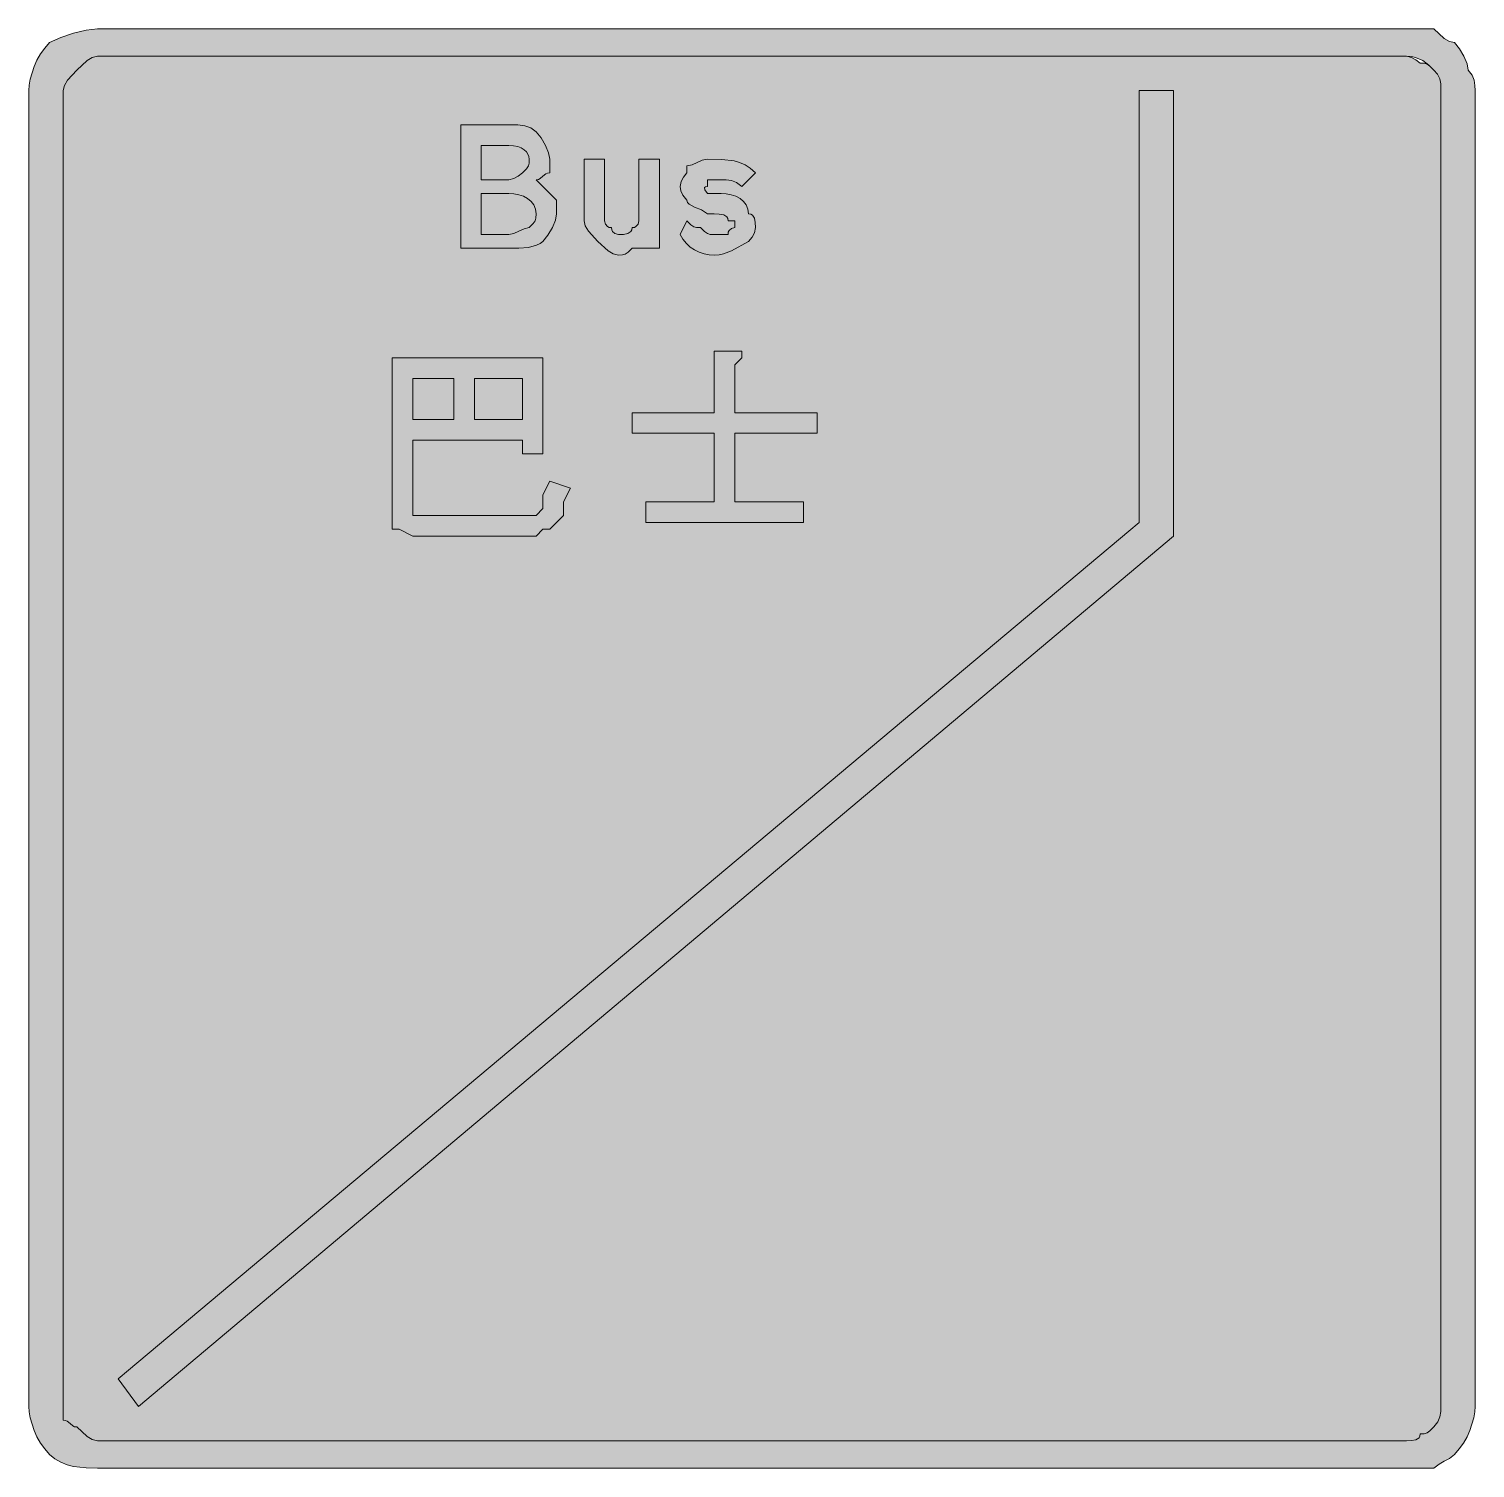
# Model space of a CAD drawing. Header units: metres. Extents: x 156 to 409, y 9 to 261.
import ezdxf

# ---------------------------------------------------------------- set-up
doc = ezdxf.new("R2010")
doc.units = ezdxf.units.M
for name, color, linetype, true_color in [('FILL_BLACK_000000', 7, 'Continuous', 0x000000), ('FILL_BLUE_0000FF', 7, 'Continuous', 0x0000ff), ('FILL_WHITE_FFFFFF', 7, 'Continuous', 0xffffff)]:
    doc.layers.add(name, color=color, linetype=linetype, true_color=true_color)

msp = doc.modelspace()

# ---------------------------------------------------------------- hatches: boundary and pattern name
at = {"layer": 'FILL_BLACK_000000', "true_color": 0x000000}
h = msp.add_hatch(color=7, dxfattribs=at)
h.dxf.hatch_style = 1
h.paths.add_polyline_path([(402.27, 261.12), (404.07, 259.47), (404.97, 258.93), (405.87, 258.72), (406.75, 257.63), (407.52, 256.32), (408.06, 255.01), (408.27, 253.92), (408.96, 253.02), (409.32, 252.12), (409.45, 251.22), (409.47, 250.32), (409.47, 19.92), (409.41, 18.97), (409.25, 17.93), (408.57, 15.72), (408.06, 14.6), (407.45, 13.51), (406.71, 12.47), (405.87, 11.52), (404.97, 10.81), (404.07, 10.32), (403.17, 9.83), (402.27, 9.12), (397.47, 9.12), (168.27, 9.12), (166.28, 9.16), (164.07, 9.42), (162.95, 9.71), (161.86, 10.13), (160.82, 10.73), (159.87, 11.52), (159.03, 12.47), (158.3, 13.51), (157.68, 14.6), (157.17, 15.72), (156.5, 17.93), (156.33, 18.97), (156.27, 19.92), (156.27, 250.32), (156.33, 251.27), (156.5, 252.31), (157.17, 254.52), (157.68, 255.64), (158.3, 256.73), (159.03, 257.77), (159.87, 258.72), (161.86, 259.6), (164.07, 260.37), (166.28, 260.91), (168.27, 261.12), (397.47, 261.12), (402.27, 261.12)])
h.paths.add_polyline_path([(166.47, 255.57), (164.67, 253.92), (163.02, 252.12), (162.48, 251.22), (162.27, 250.32), (162.27, 19.92), (162.27, 17.52), (162.67, 17.47), (162.98, 17.33), (163.47, 16.92), (163.96, 16.51), (164.27, 16.37), (164.67, 16.32), (166.47, 14.67), (167.37, 14.13), (168.27, 13.92), (397.47, 13.92), (398.35, 13.94), (399.12, 14.07), (399.66, 14.43), (399.82, 14.72), (399.87, 15.12), (400.58, 15.14), (401.07, 15.27), (401.56, 15.63), (402.27, 16.32), (402.96, 17.22), (403.32, 18.12), (403.45, 19.02), (403.47, 19.92), (403.47, 250.32), (403.47, 251.52), (403.28, 252.4), (402.87, 253.17), (402.27, 253.92), (401.35, 254.8), (400.32, 255.57), (399.06, 256.11), (398.32, 256.27), (397.47, 256.32), (168.27, 256.32), (167.37, 256.11), (166.47, 255.57)], flags=16)
at = {"layer": 'FILL_BLUE_0000FF', "true_color": 0x0000ff}
h = msp.add_hatch(color=7, dxfattribs=at)
h.dxf.hatch_style = 1
h.paths.add_polyline_path([(397.47, 256.32), (398.35, 256.13), (399.12, 255.72), (399.87, 255.12), (400.58, 255.1), (401.07, 254.97), (401.56, 254.61), (402.27, 253.92), (402.87, 253.17), (403.28, 252.4), (403.47, 251.52), (403.47, 250.32), (403.47, 19.92), (403.45, 19.02), (403.32, 18.12), (402.96, 17.22), (402.27, 16.32), (401.56, 15.63), (401.07, 15.27), (400.58, 15.14), (399.87, 15.12), (399.82, 14.72), (399.66, 14.43), (399.12, 14.07), (398.35, 13.94), (397.47, 13.92), (168.27, 13.92), (167.37, 14.13), (166.47, 14.67), (164.67, 16.32), (164.27, 16.37), (163.96, 16.51), (163.47, 16.92), (162.98, 17.33), (162.67, 17.47), (162.27, 17.52), (162.27, 19.92), (162.27, 250.32), (162.48, 251.22), (163.02, 252.12), (164.67, 253.92), (166.47, 255.57), (167.37, 256.11), (168.27, 256.32), (397.47, 256.32)])
at = {"layer": 'FILL_WHITE_FFFFFF', "true_color": 0xffffff}
h = msp.add_hatch(color=7, dxfattribs=at)
h.dxf.hatch_style = 1
h.paths.add_polyline_path([(350.67, 174.72), (350.67, 250.32), (356.67, 250.32), (356.67, 172.32), (175.47, 19.92), (171.87, 24.72), (350.67, 174.72)])
h = msp.add_hatch(color=7, dxfattribs=at)
h.dxf.hatch_style = 1
h.paths.add_polyline_path([(248.46, 227.63), (247.92, 226.32), (247.15, 225.01), (246.27, 223.92), (245.77, 223.52), (245.16, 223.23), (243.72, 222.87), (242.05, 222.74), (240.27, 222.72), (231.87, 222.72), (231.87, 244.32), (240.27, 244.32), (241.86, 244.3), (243.12, 244.17), (244.15, 243.81), (245.07, 243.12), (245.95, 242.03), (246.72, 240.72), (247.26, 239.41), (247.47, 238.32), (247.47, 235.92), (247.07, 235.87), (246.76, 235.73), (246.27, 235.32), (245.78, 234.91), (245.47, 234.77), (245.07, 234.72), (248.67, 231.12), (248.67, 228.72), (248.46, 227.63)])
h.paths.add_polyline_path([(241.92, 235.32), (242.67, 235.92), (243.36, 236.63), (243.72, 237.12), (243.85, 237.61), (243.87, 238.32), (243.81, 238.77), (243.64, 239.2), (243.36, 239.61), (242.97, 239.97), (242.46, 240.28), (241.85, 240.51), (241.11, 240.67), (240.27, 240.72), (235.47, 240.72), (235.47, 234.72), (240.27, 234.72), (241.15, 234.91), (241.92, 235.32)], flags=16)
h.paths.add_polyline_path([(242.07, 225.72), (242.97, 226.13), (243.87, 226.32), (244.56, 227.03), (244.92, 227.52), (245.05, 228.01), (245.07, 228.72), (244.96, 229.56), (244.66, 230.29), (244.18, 230.91), (243.57, 231.42), (242.84, 231.81), (242.03, 232.09), (241.17, 232.26), (240.27, 232.32), (235.47, 232.32), (235.47, 225.12), (240.27, 225.12), (241.17, 225.31), (242.07, 225.72)], flags=16)
h = msp.add_hatch(color=7, dxfattribs=at)
h.dxf.hatch_style = 1
h.paths.add_polyline_path([(258.57, 221.73), (257.67, 222.27), (255.87, 223.92), (254.22, 225.72), (253.68, 226.62), (253.47, 227.52), (253.47, 238.32), (257.07, 238.32), (257.07, 227.52), (257.22, 226.92), (257.58, 226.51), (257.87, 226.37), (258.27, 226.32), (258.32, 225.92), (258.46, 225.63), (258.87, 225.27), (259.47, 225.12), (260.35, 225.14), (261.12, 225.27), (261.66, 225.63), (261.82, 225.92), (261.87, 226.32), (262.27, 226.37), (262.56, 226.51), (262.92, 226.92), (263.07, 227.52), (263.07, 238.32), (266.67, 238.32), (266.67, 222.72), (263.07, 222.72), (261.87, 222.72), (261.16, 222.03), (260.67, 221.67), (260.18, 221.54), (259.47, 221.52), (258.57, 221.73)])
h = msp.add_hatch(color=7, dxfattribs=at)
h.dxf.hatch_style = 1
h.paths.add_polyline_path([(277.47, 232.32), (278.37, 232.26), (279.23, 232.09), (280.04, 231.81), (280.77, 231.42), (281.38, 230.91), (281.86, 230.29), (282.16, 229.56), (282.27, 228.72), (282.67, 228.67), (282.96, 228.51), (283.32, 227.97), (283.45, 227.2), (283.47, 226.32), (283.28, 225.44), (282.87, 224.67), (282.27, 223.92), (279.27, 222.27), (277.88, 221.73), (277.12, 221.57), (276.27, 221.52), (275.37, 221.58), (274.49, 221.74), (273.63, 222.03), (272.82, 222.42), (272.06, 222.93), (271.38, 223.54), (270.77, 224.28), (270.27, 225.12), (271.47, 227.52), (272.18, 226.83), (272.67, 226.47), (273.16, 226.34), (273.87, 226.32), (274.58, 225.63), (275.07, 225.27), (275.56, 225.14), (276.27, 225.12), (277.47, 225.12), (278.67, 225.12), (278.72, 225.52), (278.86, 225.81), (279.27, 226.17), (279.87, 226.32), (279.87, 227.52), (278.67, 227.52), (278.62, 227.92), (278.46, 228.21), (277.92, 228.57), (277.15, 228.7), (276.27, 228.72), (275.07, 228.72), (274.57, 229.12), (274, 229.43), (272.82, 229.92), (271.86, 230.41), (271.58, 230.72), (271.47, 231.12), (270.78, 232), (270.42, 232.77), (270.27, 233.52), (270.46, 234.4), (270.87, 235.17), (271.47, 235.92), (271.47, 237.12), (272.37, 237.31), (273.27, 237.72), (274.17, 238.13), (275.07, 238.32), (277.56, 238.28), (279.72, 238.02), (280.71, 237.73), (281.65, 237.31), (282.57, 236.71), (283.47, 235.92), (281.07, 233.52), (280.17, 234.21), (279.27, 234.57), (278.37, 234.7), (277.47, 234.72), (276.27, 234.72), (275.07, 234.72), (275.07, 233.52), (274.73, 233.47), (274.56, 233.33), (274.62, 232.92), (275.07, 232.32), (277.47, 232.32)])
h = msp.add_hatch(color=7, dxfattribs=at)
h.dxf.hatch_style = 1
h.paths.add_polyline_path([(242.67, 186.72), (242.67, 189.12), (223.47, 189.12), (223.47, 178.32), (223.47, 177.12), (223.47, 175.92), (224.67, 175.92), (242.67, 175.92), (245.07, 175.92), (246.27, 177.12), (246.27, 179.52), (247.47, 181.92), (251.07, 180.72), (249.87, 178.32), (249.87, 177.12), (249.87, 175.92), (248.67, 174.72), (247.47, 173.52), (246.27, 173.52), (245.07, 172.32), (243.87, 172.32), (223.47, 172.32), (221.07, 173.52), (219.87, 173.52), (219.87, 174.72), (219.87, 177.12), (219.87, 203.52), (246.27, 203.52), (246.27, 186.72), (242.67, 186.72)])
h.paths.add_polyline_path([(223.47, 199.92), (223.47, 192.72), (230.67, 192.72), (230.67, 199.92), (223.47, 199.92)], flags=16)
h.paths.add_polyline_path([(242.67, 199.92), (234.27, 199.92), (234.27, 192.72), (242.67, 192.72), (242.67, 199.92)], flags=16)
h = msp.add_hatch(color=7, dxfattribs=at)
h.dxf.hatch_style = 1
h.paths.add_polyline_path([(281.07, 204.72), (281.07, 203.52), (279.87, 202.32), (279.87, 193.92), (294.27, 193.92), (294.27, 190.32), (279.87, 190.32), (279.87, 178.32), (291.87, 178.32), (291.87, 174.72), (264.27, 174.72), (264.27, 178.32), (276.27, 178.32), (276.27, 190.32), (261.87, 190.32), (261.87, 193.92), (276.27, 193.92), (276.27, 204.72), (279.87, 204.72), (281.07, 204.72)])

# ---------------------------------------------------------------- linework, layer by layer
at = {"layer": 'FILL_BLACK_000000', "lineweight": 0, "true_color": 0x000000}
for points in [[(402.27, 261.12), (404.07, 259.47), (404.97, 258.93), (405.87, 258.72), (406.75, 257.63), (407.52, 256.32), (408.06, 255.01), (408.27, 253.92), (408.96, 253.02), (409.32, 252.12), (409.45, 251.22), (409.47, 250.32), (409.47, 19.92), (409.41, 18.97), (409.25, 17.93), (408.57, 15.72), (408.06, 14.6), (407.45, 13.51), (406.71, 12.47), (405.87, 11.52), (404.97, 10.81), (404.07, 10.32), (403.17, 9.83), (402.27, 9.12), (397.47, 9.12), (168.27, 9.12), (166.28, 9.16), (164.07, 9.42), (162.95, 9.71), (161.86, 10.13), (160.82, 10.73), (159.87, 11.52), (159.03, 12.47), (158.3, 13.51), (157.68, 14.6), (157.17, 15.72), (156.5, 17.93), (156.33, 18.97), (156.27, 19.92), (156.27, 250.32), (156.33, 251.27), (156.5, 252.31), (157.17, 254.52), (157.68, 255.64), (158.3, 256.73), (159.03, 257.77), (159.87, 258.72), (161.86, 259.6), (164.07, 260.37), (166.28, 260.91), (168.27, 261.12), (397.47, 261.12)], [(166.47, 255.57), (164.67, 253.92), (163.02, 252.12), (162.48, 251.22), (162.27, 250.32), (162.27, 19.92), (162.27, 17.52), (162.67, 17.47), (162.98, 17.33), (163.47, 16.92), (163.96, 16.51), (164.27, 16.37), (164.67, 16.32), (166.47, 14.67), (167.37, 14.13), (168.27, 13.92), (397.47, 13.92), (398.35, 13.94), (399.12, 14.07), (399.66, 14.43), (399.82, 14.72), (399.87, 15.12), (400.58, 15.14), (401.07, 15.27), (401.56, 15.63), (402.27, 16.32), (402.96, 17.22), (403.32, 18.12), (403.45, 19.02), (403.47, 19.92), (403.47, 250.32), (403.47, 251.52), (403.28, 252.4), (402.87, 253.17), (402.27, 253.92), (401.35, 254.8), (400.32, 255.57), (399.06, 256.11), (398.32, 256.27), (397.47, 256.32), (168.27, 256.32), (167.37, 256.11)]]:
    msp.add_lwpolyline(points, close=True, dxfattribs=at)
at = {"layer": 'FILL_BLUE_0000FF', "lineweight": 0, "true_color": 0x0000ff}
msp.add_lwpolyline([(397.47, 256.32), (398.35, 256.13), (399.12, 255.72), (399.87, 255.12), (400.58, 255.1), (401.07, 254.97), (401.56, 254.61), (402.27, 253.92), (402.87, 253.17), (403.28, 252.4), (403.47, 251.52), (403.47, 250.32), (403.47, 19.92), (403.45, 19.02), (403.32, 18.12), (402.96, 17.22), (402.27, 16.32), (401.56, 15.63), (401.07, 15.27), (400.58, 15.14), (399.87, 15.12), (399.82, 14.72), (399.66, 14.43), (399.12, 14.07), (398.35, 13.94), (397.47, 13.92), (168.27, 13.92), (167.37, 14.13), (166.47, 14.67), (164.67, 16.32), (164.27, 16.37), (163.96, 16.51), (163.47, 16.92), (162.98, 17.33), (162.67, 17.47), (162.27, 17.52), (162.27, 19.92), (162.27, 250.32), (162.48, 251.22), (163.02, 252.12), (164.67, 253.92), (166.47, 255.57), (167.37, 256.11), (168.27, 256.32)], close=True, dxfattribs=at)
at = {"layer": 'FILL_WHITE_FFFFFF', "lineweight": 0, "true_color": 0xffffff}
for points in [[(350.67, 174.72), (350.67, 250.32), (356.67, 250.32), (356.67, 172.32), (175.47, 19.92), (171.87, 24.72)], [(248.46, 227.63), (247.92, 226.32), (247.15, 225.01), (246.27, 223.92), (245.77, 223.52), (245.16, 223.23), (243.72, 222.87), (242.05, 222.74), (240.27, 222.72), (231.87, 222.72), (231.87, 244.32), (240.27, 244.32), (241.86, 244.3), (243.12, 244.17), (244.15, 243.81), (245.07, 243.12), (245.95, 242.03), (246.72, 240.72), (247.26, 239.41), (247.47, 238.32), (247.47, 235.92), (247.07, 235.87), (246.76, 235.73), (246.27, 235.32), (245.78, 234.91), (245.47, 234.77), (245.07, 234.72), (248.67, 231.12), (248.67, 228.72)], [(241.92, 235.32), (242.67, 235.92), (243.36, 236.63), (243.72, 237.12), (243.85, 237.61), (243.87, 238.32), (243.81, 238.77), (243.64, 239.2), (243.36, 239.61), (242.97, 239.97), (242.46, 240.28), (241.85, 240.51), (241.11, 240.67), (240.27, 240.72), (235.47, 240.72), (235.47, 234.72), (240.27, 234.72), (241.15, 234.91)], [(258.57, 221.73), (257.67, 222.27), (255.87, 223.92), (254.22, 225.72), (253.68, 226.62), (253.47, 227.52), (253.47, 238.32), (257.07, 238.32), (257.07, 227.52), (257.22, 226.92), (257.58, 226.51), (257.87, 226.37), (258.27, 226.32), (258.32, 225.92), (258.46, 225.63), (258.87, 225.27), (259.47, 225.12), (260.35, 225.14), (261.12, 225.27), (261.66, 225.63), (261.82, 225.92), (261.87, 226.32), (262.27, 226.37), (262.56, 226.51), (262.92, 226.92), (263.07, 227.52), (263.07, 238.32), (266.67, 238.32), (266.67, 222.72), (263.07, 222.72), (261.87, 222.72), (261.16, 222.03), (260.67, 221.67), (260.18, 221.54), (259.47, 221.52)], [(277.47, 232.32), (278.37, 232.26), (279.23, 232.09), (280.04, 231.81), (280.77, 231.42), (281.38, 230.91), (281.86, 230.29), (282.16, 229.56), (282.27, 228.72), (282.67, 228.67), (282.96, 228.51), (283.32, 227.97), (283.45, 227.2), (283.47, 226.32), (283.28, 225.44), (282.87, 224.67), (282.27, 223.92), (279.27, 222.27), (277.88, 221.73), (277.12, 221.57), (276.27, 221.52), (275.37, 221.58), (274.49, 221.74), (273.63, 222.03), (272.82, 222.42), (272.06, 222.93), (271.38, 223.54), (270.77, 224.28), (270.27, 225.12), (271.47, 227.52), (272.18, 226.83), (272.67, 226.47), (273.16, 226.34), (273.87, 226.32), (274.58, 225.63), (275.07, 225.27), (275.56, 225.14), (276.27, 225.12), (277.47, 225.12), (278.67, 225.12), (278.72, 225.52), (278.86, 225.81), (279.27, 226.17), (279.87, 226.32), (279.87, 227.52), (278.67, 227.52), (278.62, 227.92), (278.46, 228.21), (277.92, 228.57), (277.15, 228.7), (276.27, 228.72), (275.07, 228.72), (274.57, 229.12), (274, 229.43), (272.82, 229.92), (271.86, 230.41), (271.58, 230.72), (271.47, 231.12), (270.78, 232), (270.42, 232.77), (270.27, 233.52), (270.46, 234.4), (270.87, 235.17), (271.47, 235.92), (271.47, 237.12), (272.37, 237.31), (273.27, 237.72), (274.17, 238.13), (275.07, 238.32), (277.56, 238.28), (279.72, 238.02), (280.71, 237.73), (281.65, 237.31), (282.57, 236.71), (283.47, 235.92), (281.07, 233.52), (280.17, 234.21), (279.27, 234.57), (278.37, 234.7), (277.47, 234.72), (276.27, 234.72), (275.07, 234.72), (275.07, 233.52), (274.73, 233.47), (274.56, 233.33), (274.62, 232.92), (275.07, 232.32)], [(242.07, 225.72), (242.97, 226.13), (243.87, 226.32), (244.56, 227.03), (244.92, 227.52), (245.05, 228.01), (245.07, 228.72), (244.96, 229.56), (244.66, 230.29), (244.18, 230.91), (243.57, 231.42), (242.84, 231.81), (242.03, 232.09), (241.17, 232.26), (240.27, 232.32), (235.47, 232.32), (235.47, 225.12), (240.27, 225.12), (241.17, 225.31)], [(242.67, 186.72), (242.67, 189.12), (223.47, 189.12), (223.47, 178.32), (223.47, 177.12), (223.47, 175.92), (224.67, 175.92), (242.67, 175.92), (245.07, 175.92), (246.27, 177.12), (246.27, 179.52), (247.47, 181.92), (251.07, 180.72), (249.87, 178.32), (249.87, 177.12), (249.87, 175.92), (248.67, 174.72), (247.47, 173.52), (246.27, 173.52), (245.07, 172.32), (243.87, 172.32), (223.47, 172.32), (221.07, 173.52), (219.87, 173.52), (219.87, 174.72), (219.87, 177.12), (219.87, 203.52), (246.27, 203.52), (246.27, 186.72)], [(281.07, 204.72), (281.07, 203.52), (279.87, 202.32), (279.87, 193.92), (294.27, 193.92), (294.27, 190.32), (279.87, 190.32), (279.87, 178.32), (291.87, 178.32), (291.87, 174.72), (264.27, 174.72), (264.27, 178.32), (276.27, 178.32), (276.27, 190.32), (261.87, 190.32), (261.87, 193.92), (276.27, 193.92), (276.27, 204.72), (279.87, 204.72)], [(223.47, 199.92), (223.47, 192.72), (230.67, 192.72), (230.67, 199.92)], [(242.67, 199.92), (234.27, 199.92), (234.27, 192.72), (242.67, 192.72)]]:
    msp.add_lwpolyline(points, close=True, dxfattribs=at)

doc.saveas('drawing.dxf')
